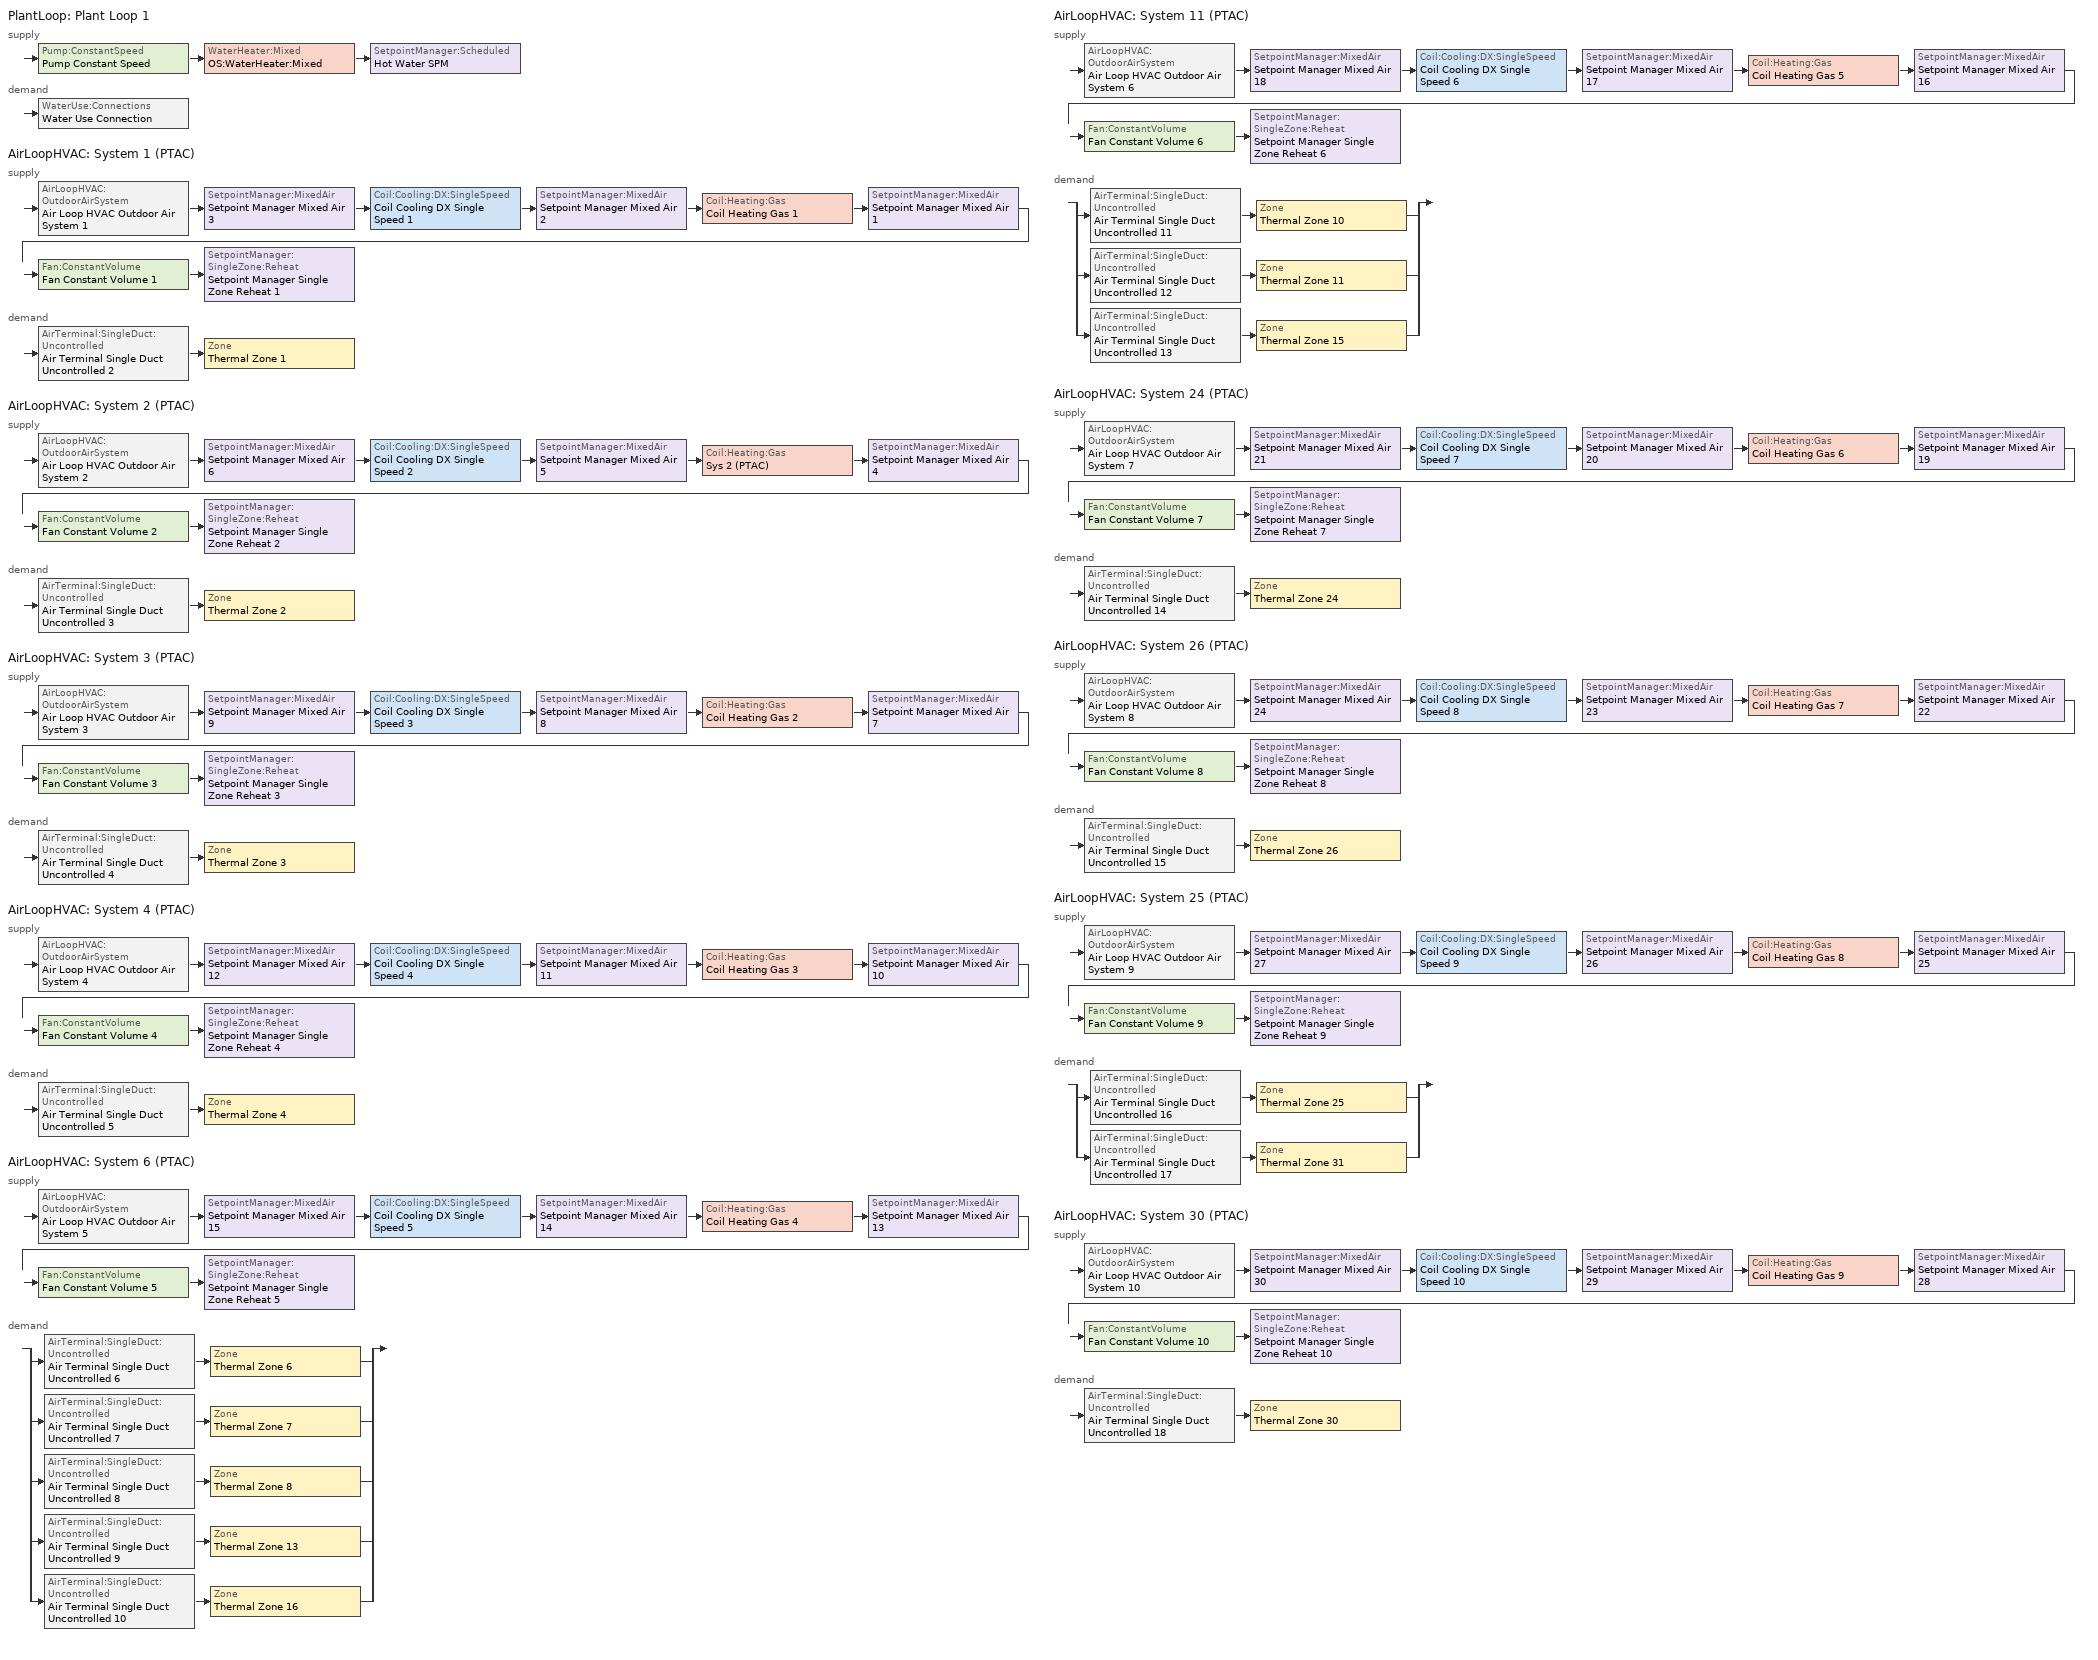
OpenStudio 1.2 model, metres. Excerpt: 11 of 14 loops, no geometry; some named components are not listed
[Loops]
PlantLoop 'Plant Loop 1'
 supply: Pump:ConstantSpeed 'Pump Constant Speed' > WaterHeater:Mixed 'OS:WaterHeater:Mixed' > SetpointManager:Scheduled 'Hot Water SPM'
 demand: WaterUse:Connections 'Water Use Connection'
AirLoopHVAC 'System 1 (PTAC)'
 supply: AirLoopHVAC:OutdoorAirSystem 'Air Loop HVAC Outdoor Air System 1' > SetpointManager:MixedAir 'Setpoint Manager Mixed Air 3' > Coil:Cooling:DX:SingleSpeed 'Coil Cooling DX Single Speed 1' > SetpointManager:MixedAir 'Setpoint Manager Mixed Air 2' > Coil:Heating:Gas 'Coil Heating Gas 1' > SetpointManager:MixedAir 'Setpoint Manager Mixed Air 1' > Fan:ConstantVolume 'Fan Constant Volume 1' > SetpointManager:SingleZone:Reheat 'Setpoint Manager Single Zone Reheat 1'
 demand: AirTerminal:SingleDuct:Uncontrolled 'Air Terminal Single Duct Uncontrolled 2' > Zone 'Thermal Zone 1'
AirLoopHVAC 'System 2 (PTAC)'
 supply: AirLoopHVAC:OutdoorAirSystem 'Air Loop HVAC Outdoor Air System 2' > SetpointManager:MixedAir 'Setpoint Manager Mixed Air 6' > Coil:Cooling:DX:SingleSpeed 'Coil Cooling DX Single Speed 2' > SetpointManager:MixedAir 'Setpoint Manager Mixed Air 5' > Coil:Heating:Gas 'Sys 2 (PTAC)' > SetpointManager:MixedAir 'Setpoint Manager Mixed Air 4' > Fan:ConstantVolume 'Fan Constant Volume 2' > SetpointManager:SingleZone:Reheat 'Setpoint Manager Single Zone Reheat 2'
 demand: AirTerminal:SingleDuct:Uncontrolled 'Air Terminal Single Duct Uncontrolled 3' > Zone 'Thermal Zone 2'
AirLoopHVAC 'System 3 (PTAC)'
 supply: AirLoopHVAC:OutdoorAirSystem 'Air Loop HVAC Outdoor Air System 3' > SetpointManager:MixedAir 'Setpoint Manager Mixed Air 9' > Coil:Cooling:DX:SingleSpeed 'Coil Cooling DX Single Speed 3' > SetpointManager:MixedAir 'Setpoint Manager Mixed Air 8' > Coil:Heating:Gas 'Coil Heating Gas 2' > SetpointManager:MixedAir 'Setpoint Manager Mixed Air 7' > Fan:ConstantVolume 'Fan Constant Volume 3' > SetpointManager:SingleZone:Reheat 'Setpoint Manager Single Zone Reheat 3'
 demand: AirTerminal:SingleDuct:Uncontrolled 'Air Terminal Single Duct Uncontrolled 4' > Zone 'Thermal Zone 3'
AirLoopHVAC 'System 4 (PTAC)'
 supply: AirLoopHVAC:OutdoorAirSystem 'Air Loop HVAC Outdoor Air System 4' > SetpointManager:MixedAir 'Setpoint Manager Mixed Air 12' > Coil:Cooling:DX:SingleSpeed 'Coil Cooling DX Single Speed 4' > SetpointManager:MixedAir 'Setpoint Manager Mixed Air 11' > Coil:Heating:Gas 'Coil Heating Gas 3' > SetpointManager:MixedAir 'Setpoint Manager Mixed Air 10' > Fan:ConstantVolume 'Fan Constant Volume 4' > SetpointManager:SingleZone:Reheat 'Setpoint Manager Single Zone Reheat 4'
 demand: AirTerminal:SingleDuct:Uncontrolled 'Air Terminal Single Duct Uncontrolled 5' > Zone 'Thermal Zone 4'
AirLoopHVAC 'System 6 (PTAC)'
 supply: AirLoopHVAC:OutdoorAirSystem 'Air Loop HVAC Outdoor Air System 5' > SetpointManager:MixedAir 'Setpoint Manager Mixed Air 15' > Coil:Cooling:DX:SingleSpeed 'Coil Cooling DX Single Speed 5' > SetpointManager:MixedAir 'Setpoint Manager Mixed Air 14' > Coil:Heating:Gas 'Coil Heating Gas 4' > SetpointManager:MixedAir 'Setpoint Manager Mixed Air 13' > Fan:ConstantVolume 'Fan Constant Volume 5' > SetpointManager:SingleZone:Reheat 'Setpoint Manager Single Zone Reheat 5'
 demand: split
  | AirTerminal:SingleDuct:Uncontrolled 'Air Terminal Single Duct Uncontrolled 6' > Zone 'Thermal Zone 6'
  | AirTerminal:SingleDuct:Uncontrolled 'Air Terminal Single Duct Uncontrolled 7' > Zone 'Thermal Zone 7'
  | AirTerminal:SingleDuct:Uncontrolled 'Air Terminal Single Duct Uncontrolled 8' > Zone 'Thermal Zone 8'
  | AirTerminal:SingleDuct:Uncontrolled 'Air Terminal Single Duct Uncontrolled 9' > Zone 'Thermal Zone 13'
  | AirTerminal:SingleDuct:Uncontrolled 'Air Terminal Single Duct Uncontrolled 10' > Zone 'Thermal Zone 16'
AirLoopHVAC 'System 11 (PTAC)'
 supply: AirLoopHVAC:OutdoorAirSystem 'Air Loop HVAC Outdoor Air System 6' > SetpointManager:MixedAir 'Setpoint Manager Mixed Air 18' > Coil:Cooling:DX:SingleSpeed 'Coil Cooling DX Single Speed 6' > SetpointManager:MixedAir 'Setpoint Manager Mixed Air 17' > Coil:Heating:Gas 'Coil Heating Gas 5' > SetpointManager:MixedAir 'Setpoint Manager Mixed Air 16' > Fan:ConstantVolume 'Fan Constant Volume 6' > SetpointManager:SingleZone:Reheat 'Setpoint Manager Single Zone Reheat 6'
 demand: split
  | AirTerminal:SingleDuct:Uncontrolled 'Air Terminal Single Duct Uncontrolled 11' > Zone 'Thermal Zone 10'
  | AirTerminal:SingleDuct:Uncontrolled 'Air Terminal Single Duct Uncontrolled 12' > Zone 'Thermal Zone 11'
  | AirTerminal:SingleDuct:Uncontrolled 'Air Terminal Single Duct Uncontrolled 13' > Zone 'Thermal Zone 15'
AirLoopHVAC 'System 24 (PTAC)'
 supply: AirLoopHVAC:OutdoorAirSystem 'Air Loop HVAC Outdoor Air System 7' > SetpointManager:MixedAir 'Setpoint Manager Mixed Air 21' > Coil:Cooling:DX:SingleSpeed 'Coil Cooling DX Single Speed 7' > SetpointManager:MixedAir 'Setpoint Manager Mixed Air 20' > Coil:Heating:Gas 'Coil Heating Gas 6' > SetpointManager:MixedAir 'Setpoint Manager Mixed Air 19' > Fan:ConstantVolume 'Fan Constant Volume 7' > SetpointManager:SingleZone:Reheat 'Setpoint Manager Single Zone Reheat 7'
 demand: AirTerminal:SingleDuct:Uncontrolled 'Air Terminal Single Duct Uncontrolled 14' > Zone 'Thermal Zone 24'
AirLoopHVAC 'System 26 (PTAC)'
 supply: AirLoopHVAC:OutdoorAirSystem 'Air Loop HVAC Outdoor Air System 8' > SetpointManager:MixedAir 'Setpoint Manager Mixed Air 24' > Coil:Cooling:DX:SingleSpeed 'Coil Cooling DX Single Speed 8' > SetpointManager:MixedAir 'Setpoint Manager Mixed Air 23' > Coil:Heating:Gas 'Coil Heating Gas 7' > SetpointManager:MixedAir 'Setpoint Manager Mixed Air 22' > Fan:ConstantVolume 'Fan Constant Volume 8' > SetpointManager:SingleZone:Reheat 'Setpoint Manager Single Zone Reheat 8'
 demand: AirTerminal:SingleDuct:Uncontrolled 'Air Terminal Single Duct Uncontrolled 15' > Zone 'Thermal Zone 26'
AirLoopHVAC 'System 25 (PTAC)'
 supply: AirLoopHVAC:OutdoorAirSystem 'Air Loop HVAC Outdoor Air System 9' > SetpointManager:MixedAir 'Setpoint Manager Mixed Air 27' > Coil:Cooling:DX:SingleSpeed 'Coil Cooling DX Single Speed 9' > SetpointManager:MixedAir 'Setpoint Manager Mixed Air 26' > Coil:Heating:Gas 'Coil Heating Gas 8' > SetpointManager:MixedAir 'Setpoint Manager Mixed Air 25' > Fan:ConstantVolume 'Fan Constant Volume 9' > SetpointManager:SingleZone:Reheat 'Setpoint Manager Single Zone Reheat 9'
 demand: split
  | AirTerminal:SingleDuct:Uncontrolled 'Air Terminal Single Duct Uncontrolled 16' > Zone 'Thermal Zone 25'
  | AirTerminal:SingleDuct:Uncontrolled 'Air Terminal Single Duct Uncontrolled 17' > Zone 'Thermal Zone 31'
AirLoopHVAC 'System 30 (PTAC)'
 supply: AirLoopHVAC:OutdoorAirSystem 'Air Loop HVAC Outdoor Air System 10' > SetpointManager:MixedAir 'Setpoint Manager Mixed Air 30' > Coil:Cooling:DX:SingleSpeed 'Coil Cooling DX Single Speed 10' > SetpointManager:MixedAir 'Setpoint Manager Mixed Air 29' > Coil:Heating:Gas 'Coil Heating Gas 9' > SetpointManager:MixedAir 'Setpoint Manager Mixed Air 28' > Fan:ConstantVolume 'Fan Constant Volume 10' > SetpointManager:SingleZone:Reheat 'Setpoint Manager Single Zone Reheat 10'
 demand: AirTerminal:SingleDuct:Uncontrolled 'Air Terminal Single Duct Uncontrolled 18' > Zone 'Thermal Zone 30'
[Sizing:Zone] Zone Cooling Design Supply Air Temperature {C}=14; Zone Heating Design Supply Air Temperature {C}=40; Zone Cooling Design Supply Air Humidity Ratio {kg-H2O/kg-air}=0.0085; Zone Heating Design Supply Air Humidity Ratio {kg-H2O/kg-air}=0.008; Heating Design Air Flow Method=DesignDay
Thermal Zone 1; Thermal Zone 2; Thermal Zone 3; Thermal Zone 4; Thermal Zone 6; Thermal Zone 7; Thermal Zone 8; Thermal Zone 10; Thermal Zone 11; Thermal Zone 13; Thermal Zone 15; Thermal Zone 16; Thermal Zone 24; Thermal Zone 25; Thermal Zone 26; Thermal Zone 30; Thermal Zone 31
[Zone equipment]
Thermal Zone 1: Air Terminal Single Duct Uncontrolled 2, Zone HVAC Baseboard Convective Electric 1
Thermal Zone 2: Air Terminal Single Duct Uncontrolled 3, Zone HVAC Baseboard Convective Electric 12
Thermal Zone 3: Air Terminal Single Duct Uncontrolled 4, Zone HVAC Baseboard Convective Electric 23
Thermal Zone 4: Air Terminal Single Duct Uncontrolled 5, Zone HVAC Baseboard Convective Electric 34
Thermal Zone 6: Air Terminal Single Duct Uncontrolled 6, Zone HVAC Baseboard Convective Electric 43
Thermal Zone 7: Air Terminal Single Duct Uncontrolled 7, Zone HVAC Baseboard Convective Electric 44
Thermal Zone 8: Air Terminal Single Duct Uncontrolled 8, Zone HVAC Baseboard Convective Electric 45
Thermal Zone 10: Air Terminal Single Duct Uncontrolled 11, Zone HVAC Baseboard Convective Electric 2
Thermal Zone 11: Air Terminal Single Duct Uncontrolled 12, Zone HVAC Baseboard Convective Electric 3
Thermal Zone 13: Air Terminal Single Duct Uncontrolled 9, Zone HVAC Baseboard Convective Electric 5
Thermal Zone 15: Air Terminal Single Duct Uncontrolled 13, Zone HVAC Baseboard Convective Electric 7
Thermal Zone 16: Air Terminal Single Duct Uncontrolled 10, Zone HVAC Baseboard Convective Electric 8
Thermal Zone 24: Air Terminal Single Duct Uncontrolled 14, Zone HVAC Baseboard Convective Electric 17
Thermal Zone 25: Air Terminal Single Duct Uncontrolled 16, Zone HVAC Baseboard Convective Electric 18
Thermal Zone 26: Air Terminal Single Duct Uncontrolled 15, Zone HVAC Baseboard Convective Electric 19
Thermal Zone 30: Air Terminal Single Duct Uncontrolled 18, Zone HVAC Baseboard Convective Electric 24
Thermal Zone 31: Air Terminal Single Duct Uncontrolled 17, Zone HVAC Baseboard Convective Electric 25
[WaterUse:Equipment:Definition]
Name | Peak Flow Rate {m3/s}
StorageSHW | 9e-006
OfficeSWH | 4e-006
DiningSWH | 6.1e-005
FoodPrepSWH | 4.2e-005
[WaterUse:Connections]
Water Use Connection: Water Use Equipment Name 1=Water Use Equipment 1; Water Use Equipment Name 2=Water Use Equipment 2; Water Use Equipment Name 3=Water Use Equipment 3; Water Use Equipment Name 4=Water Use Equipment 4
[WaterUse:Equipment]
Name | Water Use Equipment Definition | Flow Rate Fraction Schedule
Water Use Equipment 1 | DiningSWH | NECB-B-HW
Water Use Equipment 2 | FoodPrepSWH | NECB-B-HW
Water Use Equipment 3 | OfficeSWH | NECB-A-HW
Water Use Equipment 4 | StorageSHW | NECB-E-HW
[PlantLoop]
Plant Loop 1: Plant Loop Volume {m3}=Autocalculate
[Sizing:Plant]
Plant Loop 1: Loop Type=Heating; Design Loop Exit Temperature {C}=82; Loop Design Temperature Difference {deltaC}=11
[WaterHeater:Mixed]
OS:WaterHeater:Mixed: Tank Volume {m3}=0.284; Setpoint Temperature Schedule=Water Heater Setpoint Temperature; Deadband Temperature Difference {deltaC}=2; Maximum Temperature Limit {C}=82.22; Heater Control Type=Cycle; Heater Maximum Capacity {W}=10000; Heater Minimum Capacity {W}=0; Heater Fuel Type=Electricity; Heater Thermal Efficiency=1; Off Cycle Parasitic Fuel Consumption Rate {W}=0; Off Cycle Parasitic Fuel Type=Electricity; Off Cycle Parasitic Heat Fraction to Tank=1; On Cycle Parasitic Fuel Consumption Rate {W}=0; On Cycle Parasitic Fuel Type=Electricity; Ambient Temperature Indicator=Schedule; Ambient Temperature Schedule=Water Heater Ambient Temperature; Off Cycle Loss Coefficient to Ambient Temperature {W/K}=1; Off Cycle Loss Fraction to Thermal Zone=1; On Cycle Loss Coefficient to Ambient Temperature {W/K}=1; On Cycle Loss Fraction to Thermal Zone=1; Cold Water Supply Temperature Schedule=Mains Cold Water Temperature; Use Side Effectiveness=1; Source Side Effectiveness=1; Use Side Design Flow Rate {m3/s}=autosize; Source Side Design Flow Rate {m3/s}=autosize; Indirect Water Heating Recovery Time {hr}=1.5
[Pump:ConstantSpeed]
Pump Constant Speed: Rated Flow Rate {m3/s}=autosize; Rated Pump Head {Pa}=0.01; Rated Power Consumption {W}=autosize; Motor Efficiency=0.9; Fraction of Motor Inefficiencies to Fluid Stream=0; Pump Control Type=Intermittent
[SetpointManager:Scheduled]
Hot Water SPM: Control Variable=Temperature; Schedule=Water Heater Setpoint Temperature
[AirLoopHVAC] Design Supply Air Flow Rate {m3/s}=AutoSize
System 1 (PTAC); System 2 (PTAC); System 3 (PTAC); System 4 (PTAC); System 6 (PTAC); System 11 (PTAC); System 24 (PTAC); System 26 (PTAC); System 25 (PTAC); System 30 (PTAC)
[Sizing:System] Type of Load to Size On=Sensible; Design Outdoor Air Flow Rate {m3/s}=Autosize; Minimum System Air Flow Ratio=1; Preheat Design Temperature {C}=7; Preheat Design Humidity Ratio {kg-H2O/kg-Air}=0.008; Precool Design Temperature {C}=12.8; Precool Design Humidity Ratio {kg-H2O/kg-Air}=0.008; Central Cooling Design Supply Air Temperature {C}=12.8; Central Heating Design Supply Air Temperature {C}=40; Sizing Option=NonCoincident; 100% Outdoor Air in Cooling=Yes; 100% Outdoor Air in Heating=Yes; Central Cooling Design Supply Air Humidity Ratio {kg-H2O/kg-Air}=0.0085; Central Heating Design Supply Air Humidity Ratio {kg-H2O/kg-Air}=0.008; Cooling Design Air Flow Method=DesignDay; Cooling Design Air Flow Rate {m3/s}=0; Heating Design Air Flow Method=DesignDay; Heating Design Air Flow Rate {m3/s}=0; System Outdoor Air Method=ZoneSum
System 1 (PTAC); System 2 (PTAC); System 3 (PTAC); System 4 (PTAC); System 6 (PTAC); System 11 (PTAC); System 24 (PTAC); System 26 (PTAC); System 25 (PTAC); System 30 (PTAC)
[Fan:ConstantVolume] Pressure Rise {Pa}=1600; Maximum Flow Rate {m3/s}=AutoSize
Name | Availability Schedule | Fan Efficiency | Motor Efficiency | Motor In Airstream Fraction
Fan Constant Volume 1 | NECB-B-Fan | 0.7 | 0.9 | 1
Fan Constant Volume 2; Fan Constant Volume 4 | NECB-B-Fan | 0.7
Fan Constant Volume 3 | NECB-B-Fan |  | 0.9
Fan Constant Volume 5 | NECB-A-Fan | 0.7 | 0.9 | 1
Fan Constant Volume 6; Fan Constant Volume 8 | Always On Discrete | 0.7
Fan Constant Volume 7; Fan Constant Volume 10 | Always On Discrete
Fan Constant Volume 9 | Always On Discrete | 0.7 | 0.9 | 1
[Coil:Heating:Gas] Availability Schedule=Always On Discrete; Gas Burner Efficiency=0.8; Parasitic Electric Load {W}=0; Parasitic Gas Load {W}=0
Name | Nominal Capacity {W}
Coil Heating Gas 1 | 15400
Sys 2 (PTAC) | 6500
Coil Heating Gas 2 | 8800
Coil Heating Gas 3 | 10900
Coil Heating Gas 4 | 13700
Coil Heating Gas 5 | 11600
Coil Heating Gas 6 | 9200
Coil Heating Gas 7 | 21400
Coil Heating Gas 8 | 17600
Coil Heating Gas 9 | 15900
[Coil:Cooling:DX:SingleSpeed] Availability Schedule=Always On Discrete; Rated Total Cooling Capacity {W}=autosize; Rated COP {W/W}=3; Rated Air Flow Rate {m3/s}=autosize; Condenser Type=AirCooled; Evaporative Condenser Effectiveness=0; Evaporative Condenser Air Flow Rate {m3/s}=Autosize; Evaporative Condenser Pump Rated Power Consumption {W}=Autosize; Crankcase Heater Capacity {W}=0; Maximum Outdoor Dry-Bulb Temperature for Crankcase Heater Operation {C}=0; Basin Heater Capacity {W/K}=0; Basin Heater Setpoint Temperature {C}=10
Name | Rated Sensible Heat Ratio | Rated Evaporator Fan Power Per Volume Flow Rate {W/(m3/s)} | Total Cooling Capacity Function of Temperature Curve | Total Cooling Capacity Function of Flow Fraction Curve | Energy Input Ratio Function of Temperature Curve | Energy Input Ratio Function of Flow Fraction Curve | Part Load Fraction Correlation Curve
Coil Cooling DX Single Speed 1 | autosize | 1250 | Curve Biquadratic 1 | Curve Quadratic 1 | Curve Biquadratic 2 | Curve Quadratic 2 | Curve Quadratic 3
Coil Cooling DX Single Speed 2 | autosize | 773.3 | Curve Biquadratic 3 | Curve Quadratic 4 | Curve Biquadratic 4 | Curve Quadratic 5 | Curve Quadratic 6
Coil Cooling DX Single Speed 3 | autosize | 773.3 | Curve Biquadratic 5 | Curve Quadratic 7 | Curve Biquadratic 6 | Curve Quadratic 8 | Curve Quadratic 9
Coil Cooling DX Single Speed 4 | autosize | 773.3 | Curve Biquadratic 7 | Curve Quadratic 10 | Curve Biquadratic 8 | Curve Quadratic 11 | Curve Quadratic 12
Coil Cooling DX Single Speed 5 | autosize | 773.3 | Curve Biquadratic 9 | Curve Quadratic 13 | Curve Biquadratic 10 | Curve Quadratic 14 | Curve Quadratic 15
Coil Cooling DX Single Speed 6 | autosize | 773.3 | Curve Biquadratic 11 | Curve Quadratic 16 | Curve Biquadratic 12 | Curve Quadratic 17 | Curve Quadratic 18
Coil Cooling DX Single Speed 7 | autosize | 773.3 | Curve Biquadratic 13 | Curve Quadratic 19 | Curve Biquadratic 14 | Curve Quadratic 20 | Curve Quadratic 21
Coil Cooling DX Single Speed 8 | autosize | 773.3 | Curve Biquadratic 15 | Curve Quadratic 22 | Curve Biquadratic 16 | Curve Quadratic 23 | Curve Quadratic 24
Coil Cooling DX Single Speed 9 | Autosize | 773.3 | Curve Biquadratic 17 | Curve Quadratic 25 | Curve Biquadratic 18 | Curve Quadratic 26 | Curve Quadratic 27
Coil Cooling DX Single Speed 10 | autosize | 773.3 | Curve Biquadratic 19 | Curve Quadratic 28 | Curve Biquadratic 20 | Curve Quadratic 29 | Curve Quadratic 30
[SetpointManager:SingleZone:Reheat] Minimum Supply Air Temperature {C}=-99; Maximum Supply Air Temperature {C}=99
Name | Control Zone
Setpoint Manager Single Zone Reheat 1 | Thermal Zone 1
Setpoint Manager Single Zone Reheat 2 | Thermal Zone 2
Setpoint Manager Single Zone Reheat 3 | Thermal Zone 3
Setpoint Manager Single Zone Reheat 4 | Thermal Zone 4
Setpoint Manager Single Zone Reheat 5 | Thermal Zone 6
Setpoint Manager Single Zone Reheat 6 | Thermal Zone 11
Setpoint Manager Single Zone Reheat 7 | Thermal Zone 24
Setpoint Manager Single Zone Reheat 8 | Thermal Zone 26
Setpoint Manager Single Zone Reheat 9 | Thermal Zone 25
Setpoint Manager Single Zone Reheat 10 | Thermal Zone 30
[Controller:OutdoorAir] Maximum Outdoor Air Flow Rate {m3/s}=Autosize; Economizer Control Type=NoEconomizer; Economizer Control Action Type=ModulateFlow; Economizer Maximum Limit Dry-Bulb Temperature {C}=28; Economizer Maximum Limit Enthalpy {J/kg}=64000; Economizer Minimum Limit Dry-Bulb Temperature {C}=-100; Lockout Type=NoLockout; Minimum Limit Type=FixedMinimum; Minimum Outdoor Air Schedule=Always_On; High Humidity Control=No; Heat Recovery Bypass Control Type=BypassWhenOAFlowGreaterThanMinimum
Name | Minimum Outdoor Air Flow Rate {m3/s} | Controller Mechanical Ventilation
Controller Outdoor Air 1 | 0.149 | Controller Mechanical Ventilation 1
Controller Outdoor Air 2 | 0.0575 | Controller Mechanical Ventilation 2
Controller Outdoor Air 3 | 0.0864 | Controller Mechanical Ventilation 3
Controller Outdoor Air 4 | 0.164 | Controller Mechanical Ventilation 4
Controller Outdoor Air 5 | 0.122 | Controller Mechanical Ventilation 5
Controller Outdoor Air 6 | 0.137 | Controller Mechanical Ventilation 6
Controller Outdoor Air 7 | 0.102 | Controller Mechanical Ventilation 7
Controller Outdoor Air 8 | 0.331 | Controller Mechanical Ventilation 8
Controller Outdoor Air 9 | 0.666 | Controller Mechanical Ventilation 9
Controller Outdoor Air 10 | 0.166 | Controller Mechanical Ventilation 10
[Controller:MechanicalVentilation] Availability Schedule=Always On Discrete; System Outdoor Air Method=ZoneSum
Controller Mechanical Ventilation 1; Controller Mechanical Ventilation 2; Controller Mechanical Ventilation 3; Controller Mechanical Ventilation 4; Controller Mechanical Ventilation 5; Controller Mechanical Ventilation 6; Controller Mechanical Ventilation 7; Controller Mechanical Ventilation 8; Controller Mechanical Ventilation 9; Controller Mechanical Ventilation 10
[AirLoopHVAC:OutdoorAirSystem]
Name | Controller
Air Loop HVAC Outdoor Air System 1 | Controller Outdoor Air 1
Air Loop HVAC Outdoor Air System 2 | Controller Outdoor Air 2
Air Loop HVAC Outdoor Air System 3 | Controller Outdoor Air 3
Air Loop HVAC Outdoor Air System 4 | Controller Outdoor Air 4
Air Loop HVAC Outdoor Air System 5 | Controller Outdoor Air 5
Air Loop HVAC Outdoor Air System 6 | Controller Outdoor Air 6
Air Loop HVAC Outdoor Air System 7 | Controller Outdoor Air 7
Air Loop HVAC Outdoor Air System 8 | Controller Outdoor Air 8
Air Loop HVAC Outdoor Air System 9 | Controller Outdoor Air 9
Air Loop HVAC Outdoor Air System 10 | Controller Outdoor Air 10
[AirTerminal:SingleDuct:Uncontrolled] Availability Schedule=Always On Discrete; Maximum Air Flow Rate {m3/s}=AutoSize
Air Terminal Single Duct Uncontrolled 2; Air Terminal Single Duct Uncontrolled 3; Air Terminal Single Duct Uncontrolled 4; Air Terminal Single Duct Uncontrolled 5; Air Terminal Single Duct Uncontrolled 6; Air Terminal Single Duct Uncontrolled 7; Air Terminal Single Duct Uncontrolled 8; Air Terminal Single Duct Uncontrolled 9; Air Terminal Single Duct Uncontrolled 10; Air Terminal Single Duct Uncontrolled 11; Air Terminal Single Duct Uncontrolled 12; Air Terminal Single Duct Uncontrolled 13; Air Terminal Single Duct Uncontrolled 14; Air Terminal Single Duct Uncontrolled 15; Air Terminal Single Duct Uncontrolled 16; Air Terminal Single Duct Uncontrolled 17; Air Terminal Single Duct Uncontrolled 18
[ZoneHVAC:Baseboard:Convective:Electric] Availability Schedule=Always On Discrete 1; Nominal Capacity {W}=autosize; Efficiency=1
Zone HVAC Baseboard Convective Electric 1; Zone HVAC Baseboard Convective Electric 2; Zone HVAC Baseboard Convective Electric 3; Zone HVAC Baseboard Convective Electric 5; Zone HVAC Baseboard Convective Electric 7; Zone HVAC Baseboard Convective Electric 8; Zone HVAC Baseboard Convective Electric 12; Zone HVAC Baseboard Convective Electric 17; Zone HVAC Baseboard Convective Electric 18; Zone HVAC Baseboard Convective Electric 19; Zone HVAC Baseboard Convective Electric 23; Zone HVAC Baseboard Convective Electric 24; Zone HVAC Baseboard Convective Electric 25; Zone HVAC Baseboard Convective Electric 34; Zone HVAC Baseboard Convective Electric 43; Zone HVAC Baseboard Convective Electric 44; Zone HVAC Baseboard Convective Electric 45
[Schedule:Constant] Value=1
Always On Discrete; Always On Discrete 1
[Schedule:Ruleset]
NECB-A-Fan: Default Day Schedule=Schedule Day 4
NECB-A-HW: Default Day Schedule=Schedule Day 8
NECB-B-Fan: Default Day Schedule=Schedule Day 12
NECB-B-HW: Default Day Schedule=Schedule Day 16
NECB-E-HW: Default Day Schedule=Schedule Day 40
Always_On: Default Day Schedule=Always_On Default Schedule; Summer Design Day Schedule=Always_On Summer Design Day; Winter Design Day Schedule=Always_On Winter Design Day
Water Heater Setpoint Temperature: Default Day Schedule=Water Heater Setpoint Temperature Default
Water Heater Ambient Temperature: Default Day Schedule=Water Heater Ambient Temperature Default
Mains Cold Water Temperature: Default Day Schedule=Schedule Day 25
[Schedule:Day]
Schedule Day 4; Schedule Day 8; Schedule Day 12; Schedule Day 16; Schedule Day 40; Always_On Default Schedule: 24, 0, 0
wkdNECB-A-Fan 1: 1, 0, 0, 2, 0, 0, 3, 0, 0, 4, 0, 0, 5, 0, 0, 6, 0, 0, 7, 0, 1, 8, 0, 1, 9, 0, 1, 10, 0, 1, 11, 0, 1, 12, 0, 1, 13, 0, 1, 14, 0, 1, 15, 0, 1, 16, 0, 1, 17, 0, 1, 18, 0, 1, 19, 0, 1, 20, 0, 1, 21, 0, 1, 22, 0, 0, 23, 0, 0, 24, 0, 0
satNECB-A-Fan 1; sunNECB-A-Fan 1: 1, 0, 0, 2, 0, 0, 3, 0, 0, 4, 0, 0, 5, 0, 0, 6, 0, 0, 7, 0, 0, 8, 0, 0, 9, 0, 0, 10, 0, 0, 11, 0, 0, 12, 0, 0, 13, 0, 0, 14, 0, 0, 15, 0, 0, 16, 0, 0, 17, 0, 0, 18, 0, 0, 19, 0, 0, 20, 0, 0, 21, 0, 0, 22, 0, 0, 23, 0, 0, 24, 0, 0
wkdNECB-A-HW 1: 1, 0, 0.05, 2, 0, 0.05, 3, 0, 0.05, 4, 0, 0.05, 5, 0, 0.05, 6, 0, 0.05, 7, 0, 0.05, 8, 0, 0.1, 9, 0, 0.5, 10, 0, 0.5, 11, 0, 0.9, 12, 0, 0.9, 13, 0, 0.9, 14, 0, 0.9, 15, 0, 0.9, 16, 0, 0.9, 17, 0, 0.7, 18, 0, 0.5, 19, 0, 0.3, 20, 0, 0.2, 21, 0, 0.2, 22, 0, 0.2, 23, 0, 0.05, 24, 0, 0.05
satNECB-A-HW 1; sunNECB-A-HW 1; sunNECB-E-HW 1: 1, 0, 0.05, 2, 0, 0.05, 3, 0, 0.05, 4, 0, 0.05, 5, 0, 0.05, 6, 0, 0.05, 7, 0, 0.05, 8, 0, 0.05, 9, 0, 0.05, 10, 0, 0.05, 11, 0, 0.05, 12, 0, 0.05, 13, 0, 0.05, 14, 0, 0.05, 15, 0, 0.05, 16, 0, 0.05, 17, 0, 0.05, 18, 0, 0.05, 19, 0, 0.05, 20, 0, 0.05, 21, 0, 0.05, 22, 0, 0.05, 23, 0, 0.05, 24, 0, 0.05
wkdNECB-B-Fan 1; satNECB-B-Fan 1: 1, 0, 1, 2, 0, 1, 3, 0, 0, 4, 0, 0, 5, 0, 0, 6, 0, 0, 7, 0, 0, 8, 0, 0, 9, 0, 1, 10, 0, 1, 11, 0, 1, 12, 0, 1, 13, 0, 1, 14, 0, 1, 15, 0, 1, 16, 0, 1, 17, 0, 1, 18, 0, 1, 19, 0, 1, 20, 0, 1, 21, 0, 1, 22, 0, 1, 23, 0, 1, 24, 0, 1
sunNECB-B-Fan 1: 1, 0, 0, 2, 0, 1, 3, 0, 0, 4, 0, 0, 5, 0, 0, 6, 0, 0, 7, 0, 0, 8, 0, 0, 9, 0, 0, 10, 0, 1, 11, 0, 1, 12, 0, 1, 13, 0, 1, 14, 0, 1, 15, 0, 1, 16, 0, 1, 17, 0, 1, 18, 0, 1, 19, 0, 1, 20, 0, 1, 21, 0, 1, 22, 0, 1, 23, 0, 1, 24, 0, 0
wkdNECB-B-HW 1: 1, 0, 0.6, 2, 0, 0.5, 3, 0, 0.05, 4, 0, 0.05, 5, 0, 0.05, 6, 0, 0.05, 7, 0, 0.05, 8, 0, 0.05, 9, 0, 0.05, 10, 0, 0.7, 11, 0, 0.7, 12, 0, 0.4, 13, 0, 0.5, 14, 0, 0.6, 15, 0, 0.6, 16, 0, 0.4, 17, 0, 0.3, 18, 0, 0.3, 19, 0, 0.4, 20, 0, 0.5, 21, 0, 0.8, 22, 0, 0.8, 23, 0, 0.9, 24, 0, 0.9
satNECB-B-HW 1: 1, 0, 0.7, 2, 0, 0.6, 3, 0, 0.05, 4, 0, 0.05, 5, 0, 0.05, 6, 0, 0.05, 7, 0, 0.05, 8, 0, 0.05, 9, 0, 0.05, 10, 0, 0.7, 11, 0, 0.7, 12, 0, 0.4, 13, 0, 0.5, 14, 0, 0.6, 15, 0, 0.6, 16, 0, 0.4, 17, 0, 0.3, 18, 0, 0.3, 19, 0, 0.4, 20, 0, 0.5, 21, 0, 0.8, 22, 0, 0.8, 23, 0, 0.9, 24, 0, 0.9
sunNECB-B-HW 1: 1, 0, 0.5, 2, 0, 0.6, 3, 0, 0.05, 4, 0, 0.05, 5, 0, 0.05, 6, 0, 0.05, 7, 0, 0.05, 8, 0, 0.05, 9, 0, 0.05, 10, 0, 0.7, 11, 0, 0.7, 12, 0, 0.4, 13, 0, 0.5, 14, 0, 0.6, 15, 0, 0.6, 16, 0, 0.4, 17, 0, 0.3, 18, 0, 0.3, 19, 0, 0.4, 20, 0, 0.5, 21, 0, 0.8, 22, 0, 0.8, 23, 0, 0.5, 24, 0, 0.5
wkdNECB-E-HW 1: 1, 0, 0.05, 2, 0, 0.05, 3, 0, 0.05, 4, 0, 0.05, 5, 0, 0.05, 6, 0, 0.05, 7, 0, 0.05, 8, 0, 0.05, 9, 0, 0.1, 10, 0, 0.4, 11, 0, 0.5, 12, 0, 0.5, 13, 0, 0.7, 14, 0, 0.9, 15, 0, 0.8, 16, 0, 0.7, 17, 0, 0.8, 18, 0, 0.3, 19, 0, 0.05, 20, 0, 0.05, 21, 0, 0.05, 22, 0, 0.05, 23, 0, 0.05, 24, 0, 0.05
satNECB-E-HW 1: 1, 0, 0.05, 2, 0, 0.05, 3, 0, 0.05, 4, 0, 0.05, 5, 0, 0.05, 6, 0, 0.05, 7, 0, 0.05, 8, 0, 0.05, 9, 0, 0.05, 10, 0, 0.05, 11, 0, 0.2, 12, 0, 0.2, 13, 0, 0.4, 14, 0, 0.2, 15, 0, 0.2, 16, 0, 0.2, 17, 0, 0.05, 18, 0, 0.05, 19, 0, 0.05, 20, 0, 0.05, 21, 0, 0.05, 22, 0, 0.05, 23, 0, 0.05, 24, 0, 0.05
Always_On Rule 1 Day Schedule; Always_On Winter Design Day; Always_On Summer Design Day: 24, 0, 1
Water Heater Setpoint Temperature Default: 24, 0, 60
Water Heater Ambient Temperature Default: 24, 0, 22
Schedule Day 25: 24, 0, 15
[Schedule:Rule] Date Specification Type=DateRange; Start Month=1; Start Day=1; End Month=12; End Day=31
Name | Schedule Ruleset | Rule Order | Day Schedule | Apply Sunday | Apply Monday | Apply Tuesday | Apply Wednesday | Apply Thursday | Apply Friday | Apply Saturday
wkdNECB-A-Fan rule | NECB-A-Fan | 2 | wkdNECB-A-Fan 1 | No | Yes | Yes | Yes | Yes | Yes | No
satNECB-A-Fanrule | NECB-A-Fan | 1 | satNECB-A-Fan 1 | No | No | No | No | No | No | Yes
sunNECB-A-Fanrule | NECB-A-Fan | 0 | sunNECB-A-Fan 1 | Yes | No | No | No | No | No | No
wkdNECB-A-HW rule | NECB-A-HW | 2 | wkdNECB-A-HW 1 | No | Yes | Yes | Yes | Yes | Yes | No
satNECB-A-HWrule | NECB-A-HW | 1 | satNECB-A-HW 1 | No | No | No | No | No | No | Yes
sunNECB-A-HWrule | NECB-A-HW | 0 | sunNECB-A-HW 1 | Yes | No | No | No | No | No | No
wkdNECB-B-Fan rule | NECB-B-Fan | 2 | wkdNECB-B-Fan 1 | No | Yes | Yes | Yes | Yes | Yes | No
satNECB-B-Fanrule | NECB-B-Fan | 1 | satNECB-B-Fan 1 | No | No | No | No | No | No | Yes
sunNECB-B-Fanrule | NECB-B-Fan | 0 | sunNECB-B-Fan 1 | Yes | No | No | No | No | No | No
wkdNECB-B-HW rule | NECB-B-HW | 2 | wkdNECB-B-HW 1 | No | Yes | Yes | Yes | Yes | Yes | No
satNECB-B-HWrule | NECB-B-HW | 1 | satNECB-B-HW 1 | No | No | No | No | No | No | Yes
sunNECB-B-HWrule | NECB-B-HW | 0 | sunNECB-B-HW 1 | Yes | No | No | No | No | No | No
wkdNECB-E-HW rule | NECB-E-HW | 2 | wkdNECB-E-HW 1 | No | Yes | Yes | Yes | Yes | Yes | No
satNECB-E-HWrule | NECB-E-HW | 1 | satNECB-E-HW 1 | No | No | No | No | No | No | Yes
sunNECB-E-HWrule | NECB-E-HW | 0 | sunNECB-E-HW 1 | Yes | No | No | No | No | No | No
Always_On Rule 1 | Always_On | 0 | Always_On Rule 1 Day Schedule | Yes | Yes | Yes | Yes | Yes | Yes | Yes
[Curve:Biquadratic] Minimum Value of x {BasedOnField A2}=17; Maximum Value of x {BasedOnField A2}=22; Minimum Value of y {BasedOnField A3}=13; Maximum Value of y {BasedOnField A3}=46
Name | Coefficient1 Constant | Coefficient2 x | Coefficient3 x**2 | Coefficient4 y | Coefficient5 y**2 | Coefficient6 x*y
Curve Biquadratic 1; Curve Biquadratic 3; Curve Biquadratic 5; Curve Biquadratic 7; Curve Biquadratic 9; Curve Biquadratic 11; Curve Biquadratic 13; Curve Biquadratic 15; Curve Biquadratic 17; Curve Biquadratic 19 | 0.42415 | 0.04426 | -0.00042 | 0.00333 | -8e-005 | -0.00021
Curve Biquadratic 2; Curve Biquadratic 4; Curve Biquadratic 6; Curve Biquadratic 8; Curve Biquadratic 10; Curve Biquadratic 12; Curve Biquadratic 14; Curve Biquadratic 16; Curve Biquadratic 18; Curve Biquadratic 20 | 1.23649 | -0.02431 | 0.00057 | -0.01434 | 0.00063 | -0.00038
[Curve:Quadratic]
Name | Coefficient1 Constant | Coefficient2 x | Coefficient3 x**2 | Minimum Value of x {BasedOnField A2} | Maximum Value of x {BasedOnField A2}
Curve Quadratic 1; Curve Quadratic 4; Curve Quadratic 7; Curve Quadratic 10; Curve Quadratic 13; Curve Quadratic 16; Curve Quadratic 19; Curve Quadratic 22; Curve Quadratic 25; Curve Quadratic 28 | 0.77136 | 0.34053 | -0.11088 | 0.75918 | 1.13877
Curve Quadratic 2; Curve Quadratic 5; Curve Quadratic 8; Curve Quadratic 11; Curve Quadratic 14; Curve Quadratic 17; Curve Quadratic 20; Curve Quadratic 23; Curve Quadratic 26; Curve Quadratic 29 | 1.2055 | -0.32953 | 0.12308 | 0.75918 | 1.13877
Curve Quadratic 3; Curve Quadratic 6; Curve Quadratic 9; Curve Quadratic 12; Curve Quadratic 15; Curve Quadratic 18; Curve Quadratic 21; Curve Quadratic 24; Curve Quadratic 27; Curve Quadratic 30 | 0.771 | 0.229 | 0 | 0 | 1
